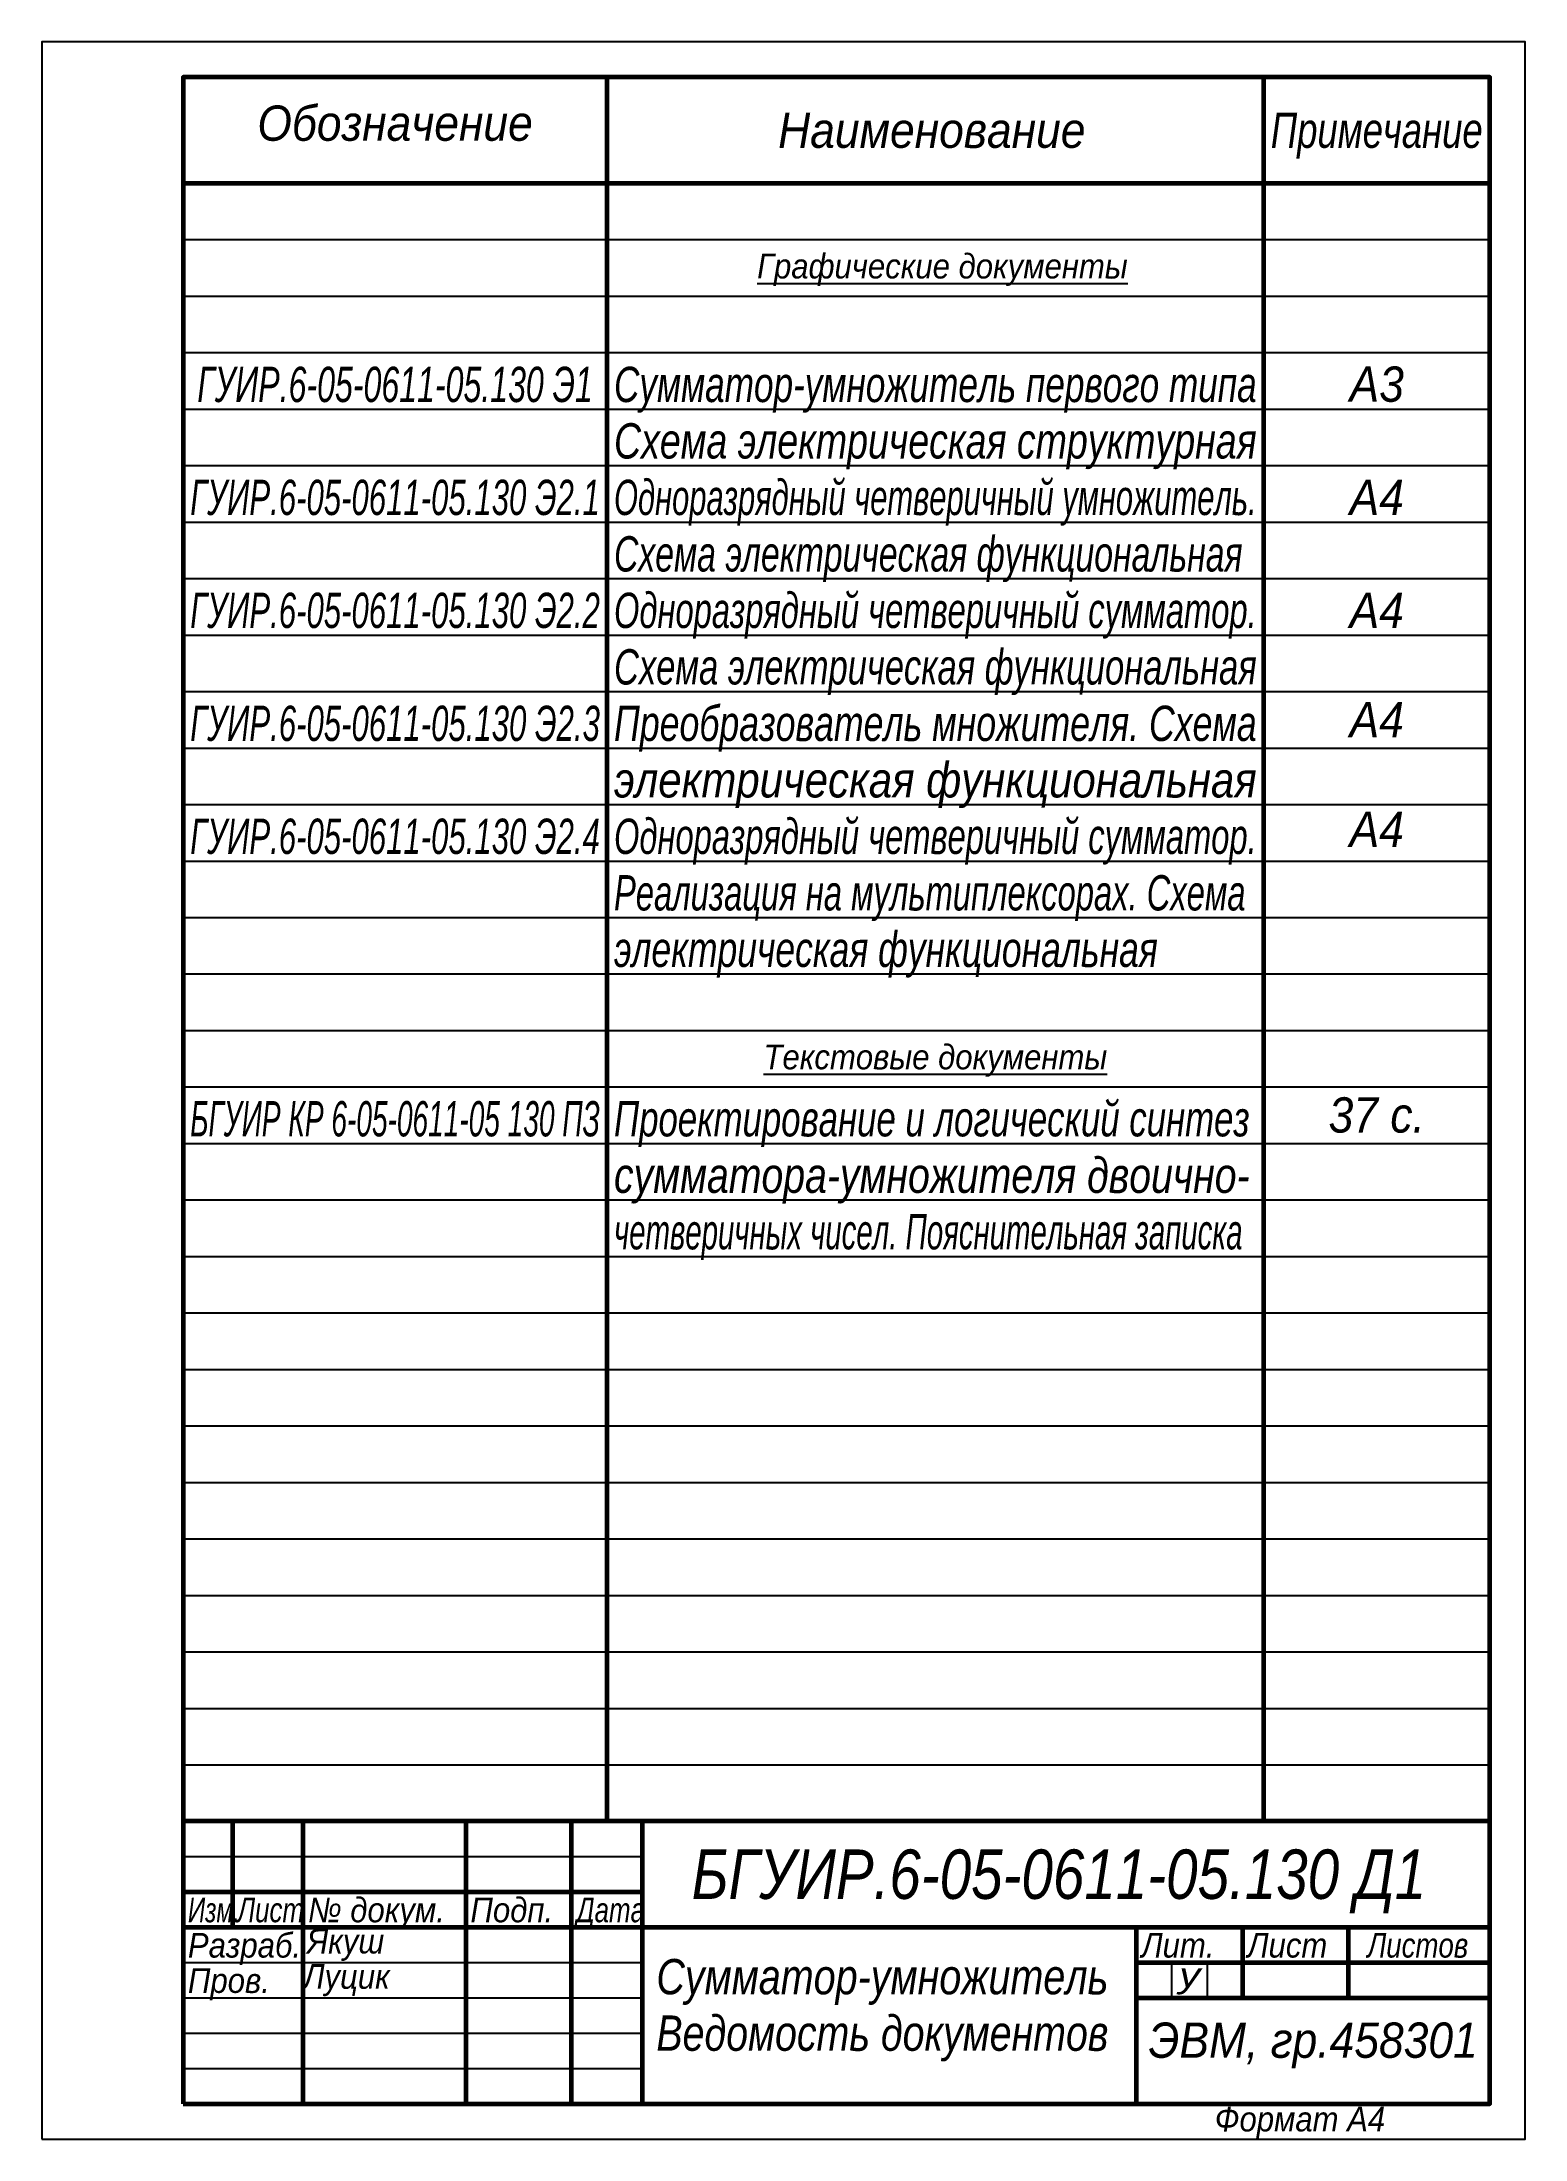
# Model space of a CAD drawing. Header units: millimetres. Extents: x 0 to 210, y 0 to 297.
import ezdxf
from ezdxf.enums import TextEntityAlignment as Align

# ---------------------------------------------------------------- set-up
doc = ezdxf.new("R2010")
doc.units = ezdxf.units.MM
doc.header["$LTSCALE"] = 0.5
doc.layers.get('Defpoints').update_dxf_attribs({"color": 5})
doc.styles.get("Standard").update_dxf_attribs({"font": 'ariali.ttf', "width": 0.9})

msp = doc.modelspace()

# ---------------------------------------------------------------- linework, layer by layer
at = {"color": 7, "linetype": 'Continuous'}
for p, q in [((20, 292), (20, 277)), ((40, 292), (110, 292)), ((173, 292), (183, 292)), ((20, 35), (85, 35)), ((20, 30), (85, 30)), ((155, 30), (155, 25)), ((20, 5), (205, 5))]:
    msp.add_line(p, q, dxfattribs=at)
msp.add_line((20, 292), (80, 292))
at = {"color": 7, "linetype": 'Continuous', "lineweight": 60}
for p, q in [((80, 292), (80, 45)), ((173, 45), (173, 292)), ((20, 277), (205, 277)), ((205, 45), (20, 45)), ((27, 45), (27, 30)), ((37, 5), (37, 45)), ((60, 45), (60, 5)), ((75, 5), (75, 45)), ((85, 45), (85, 5)), ((20, 35), (85, 35)), ((20, 30), (85, 30)), ((85, 30), (205, 30)), ((155, 5), (155, 30)), ((170, 30), (170, 20)), ((185, 20), (185, 30)), ((155, 25), (205, 25)), ((155, 20), (205, 20)), ((155, 5), (205, 5))]:
    msp.add_line(p, q, dxfattribs=at)
at = {"color": 7, "linetype": 'Continuous', "lineweight": -3}
for p, q in [((20, 269), (205, 269)), ((20, 261), (205, 261)), ((20, 253), (205, 253)), ((20, 245), (205, 245)), ((20, 237), (205, 237)), ((20, 229), (205, 229)), ((20, 221), (205, 221)), ((20, 213), (205, 213)), ((20, 205), (205, 205)), ((20, 197), (205, 197)), ((20, 189), (205, 189)), ((20, 181), (205, 181)), ((20, 173), (205, 173)), ((20, 165), (205, 165)), ((20, 157), (205, 157)), ((20, 149), (205, 149)), ((20, 141), (205, 141)), ((20, 133), (205, 133)), ((20, 125), (205, 125)), ((20, 117), (205, 117)), ((20, 109), (205, 109)), ((20, 101), (205, 101)), ((20, 93), (205, 93)), ((20, 85), (205, 85)), ((20, 77), (205, 77)), ((20, 69), (205, 69)), ((20, 61), (205, 61)), ((20, 53), (205, 53)), ((20, 40), (85, 40)), ((20, 25), (85, 25)), ((160, 20), (160, 25)), ((165, 25), (165, 20)), ((20, 20), (85, 20)), ((20, 15), (85, 15)), ((20, 10), (85, 10))]:
    msp.add_line(p, q, dxfattribs=at)
at = {"color": 7, "linetype": 'Continuous', "lineweight": 60}
msp.add_lwpolyline([(20, 5), (205, 5), (205, 292), (20, 292)], close=True, dxfattribs=at)
at = {"layer": 'Defpoints'}
msp.add_lwpolyline([(0, 0), (210, 0), (210, 297), (0, 297)], close=True, dxfattribs=at)

# ---------------------------------------------------------------- texts
for s, height, width, p, p2 in [('Примечание', 5, 0.738601, (174, 282), (204, 282)), ('ГУИР.6-05-0611-05.130 Э1', 5, 0.650652, (22, 246), (78, 246)), ('Сумматор-умножитель первого типа', 5, 0.712525, (81, 246), (172, 246)), ('Схема электрическая структурная', 5, 0.760062, (81, 238), (172, 238)), ('ГУИР.6-05-0611-05.130 Э2.1', 5, 0.63117, (21, 230), (79, 230)), ('Одноразрядный четверичный умножитель.', 5, 0.626187, (81, 230), (172, 230)), ('Схема электрическая функциональная', 5, 0.683987, (81, 222), (170, 222)), ('ГУИР.6-05-0611-05.130 Э2.2', 5, 0.630889, (21, 214), (79, 214)), ('Одноразрядный четверичный сумматор.', 5, 0.662574, (81, 214), (172, 214)), ('Схема электрическая функциональная', 5, 0.699358, (81, 206), (172, 206)), ('ГУИР.6-05-0611-05.130 Э2.3', 5, 0.631123, (21, 198), (79, 198)), ('Преобразователь множителя. Схема', 5, 0.722852, (81, 198), (172, 198)), ('электрическая функциональная', 5, 0.849801, (81, 190), (172, 190)), ('Одноразрядный четверичный сумматор.', 5, 0.662574, (81, 182), (172, 182)), ('ГУИР.6-05-0611-05.130 Э2.4', 5, 0.63117, (21, 182), (79, 182)), ('Реализация на мультиплексорах. Схема  ', 5, 0.663479, (81, 174), (173, 174)), ('электрическая функциональная', 5, 0.719062, (81, 166), (158, 166)), ('БГУИР КР 6-05-0611-05 130 ПЗ', 5, 0.568901, (21, 142), (79, 142)), ('Проектирование и логический синтез', 5, 0.704657, (81, 142), (171, 142)), ('сумматора-умножителя двоично-', 5, 0.794939, (81, 134), (171, 134)), ('четверичных чисел. Пояснительная записка', 5, 0.595323, (81, 126), (170, 126)), ('БГУИР.6-05-0611-05.130 Д1', 7, 0.819157, (92, 34.01), (196, 34.01)), ('Сумматор-умножитель', 5, 0.800717, (87, 20.5), (151, 20.5)), ('Ведомость документов', 5, 0.797111, (87, 12.5), (151, 12.5))]:
    msp.add_text(s, height=height, dxfattribs=dict(width=width)).set_placement(p, p2, align=Align.FIT)
at = {"color": 7, "linetype": 'Continuous'}
for s, width, p in [('Изм.', 0.7, (20.67, 30.7)), ('Лист', 0.75, (27.67, 30.7)), ('№ докум.', 0.9, (37.67, 30.7)), ('Подп.', 0.9, (60.67, 30.7)), ('Дата', 0.75, (75.67, 30.7)), ('Разраб.', 0.9, (20.67, 25.7)), ('Лит.', 0.9, (155.67, 25.7)), ('Лист', 0.9, (170.67, 25.7)), ('Листов', 0.8, (187.67, 25.7)), ('Пров.', 0.9, (20.67, 20.7)), ('Формат А4', 0.9, (166.07, 1.08))]:
    msp.add_text(s, height=3.5, dxfattribs=dict(at, width=width)).set_placement(p)
at = {"width": 1.093714}
msp.add_text('у', height=3.5, rotation=359.2568, dxfattribs=at).set_placement((161, 21.52), (164, 21.48), align=Align.FIT)
for s, width, gutter_width, insert, char_height, attachment_point in [('\\pxqc;Обозначение', 90, 25, (5, 288), 5, 1), ('\\pxqc;Наименование', 90, 25, (81, 287), 5, 1), ('\\pxqc;{\\LГрафические документы}', 63, 17.5, (96, 267), 3.5, 1), ('А3', 32, 25, (189, 248.5), 5, 5), ('А4', 32, 25, (189, 232.5), 5, 5), ('А4', 32, 25, (189, 216.5), 5, 5), ('А4', 32, 25, (189, 201), 5, 5), ('\\pxqc;А4', 32, 25, (173, 188), 5, 1), ('\\pxqc;{\\LТекстовые документы}', 63, 17.5, (95, 155), 3.5, 1), ('37 с.', 32, 25, (189, 145), 5, 5), ('Якуш', 23, 17.5, (43, 27.5), 3.5, 5), ('\\pxql;Луцик', 23, 17.5, (48.5, 22.5), 3.5, 5), ('ЭВМ, гр.458301', 50, 25, (180, 13.25), 5, 5)]:
    msp.add_mtext_dynamic_manual_height_columns(s, width=width, gutter_width=gutter_width, heights=[0], dxfattribs=dict(insert=insert, char_height=char_height, attachment_point=attachment_point))

doc.saveas('drawing.dxf')
